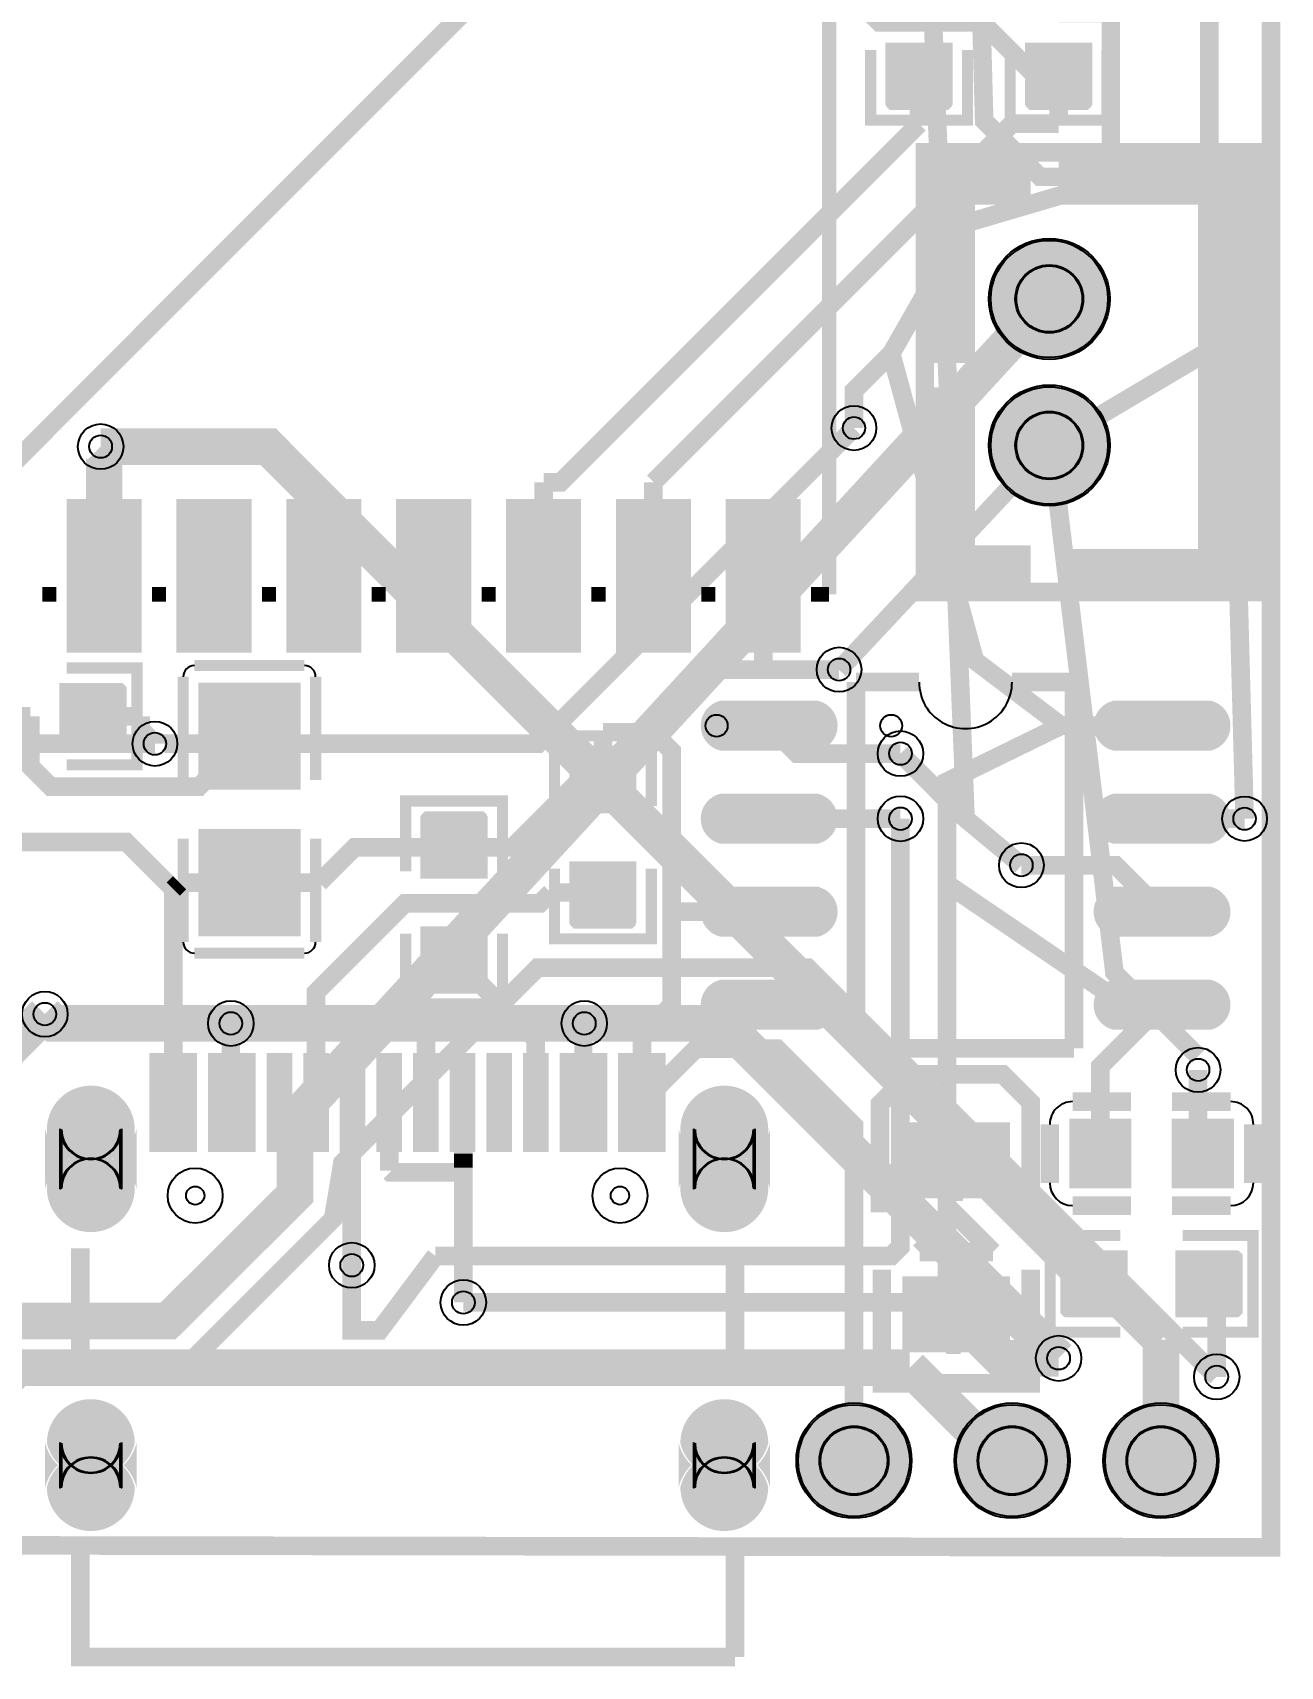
# Model space of a CAD drawing. Header units: millimetres. Extents: x 6.7 to 33.1, y 64.4 to 98.1.
# Drawn here: x 16.09 to 33.13, y 64.38 to 86.68 of the extents above; entities that cross this region are included whole.
import ezdxf

# ---------------------------------------------------------------- set-up
doc = ezdxf.new("R2010")
doc.units = ezdxf.units.MM
for name, color, linetype, true_color in [('BoardOutLine', 7, 'Continuous', 0xff00ff), ('BottomLayer', 7, 'Continuous', 0x0000ff), ('BottomSolderMaskLayer', 7, 'Continuous', 0xaa00ff), ('Document', 7, 'Continuous', 0xffffff), ('Hole', 7, 'Continuous', 0x222222), ('Inner1', 7, 'Continuous', 0x999966), ('Inner2', 7, 'Continuous', 0x008000), ('Multi-Layer', 7, 'Continuous', 0xc0c0c0), ('TopLayer', 7, 'Continuous', 0xff0000), ('TopPasteMaskLayer', 7, 'Continuous', 0x808080), ('TopSilkLayer', 7, 'Continuous', 0xffcc00), ('TopSolderMaskLayer', 7, 'Continuous', 0x800080)]:
    doc.layers.add(name, color=color, linetype=linetype, true_color=true_color)

msp = doc.modelspace()

# ---------------------------------------------------------------- hatches: boundary and pattern name
at = {"layer": 'BottomSolderMaskLayer'}
for points in [[(29.147, 83.042, 1), (30.797, 83.042, 1)], [(29.147, 81.042, 1), (30.797, 81.042, 1)], [(17.509, 71.712, -0.785398), (16.259, 71.712), (16.259, 70.892, -0.785398), (17.509, 70.892)], [(26.16, 71.712, -0.785398), (24.909, 71.712), (24.909, 70.892, -0.785398), (26.16, 70.892)], [(26.518, 67.183, 1), (28.092, 67.183, 1)], [(28.677, 67.183, 1), (30.251, 67.183, 1)], [(30.709, 67.183, 1), (32.283, 67.183, 1)], [(17.509, 67.43, -0.785398), (16.259, 67.43), (16.259, 66.813, -0.785398), (17.509, 66.813)], [(26.16, 67.43, -0.785398), (24.909, 67.43), (24.909, 66.813, -0.785398), (26.16, 66.813)]]:
    msp.add_hatch(color=256, dxfattribs=at).paths.add_polyline_path(points)
at = {"layer": 'Document'}
for points in [[(28.829, 82.296), (28.321, 82.296), (28.321, 84.963), (29.591, 84.963), (29.591, 84.455), (28.829, 84.455)], [(30.226, 79.121), (30.226, 79.502), (32.131, 79.502), (32.131, 84.455), (30.226, 84.455), (30.226, 84.963), (32.766, 84.963), (32.766, 79.121)], [(29.591, 79.042), (29.591, 79.55), (28.829, 79.55), (28.829, 81.709), (28.321, 81.709), (28.321, 78.994)], [(28.593, 70.726), (28.593, 71.826), (28.793, 71.826), (28.793, 70.726)], [(28.762, 69.737), (28.762, 68.637), (28.562, 68.637), (28.562, 69.737)], [(28.146, 69.29), (29.246, 69.29), (29.246, 69.09), (28.146, 69.09)]]:
    msp.add_hatch(color=256, dxfattribs=at).paths.add_polyline_path(points)
at = {"layer": 'Multi-Layer'}
for points in [[(29.172, 83.042, 1), (30.772, 83.042, 1)], [(29.172, 81.042, 1), (30.772, 81.042, 1)], [(17.484, 71.702, -0.785398), (16.284, 71.702), (16.284, 70.902, -0.785398), (17.484, 70.902)], [(26.134, 71.702, -0.785398), (24.934, 71.702), (24.934, 70.902, -0.785398), (26.134, 70.902)], [(17.484, 67.422, -0.785398), (16.284, 67.422), (16.284, 66.822, -0.785398), (17.484, 66.822)], [(26.134, 67.422, -0.785398), (24.934, 67.422), (24.934, 66.822, -0.785398), (26.134, 66.822)]]:
    msp.add_hatch(color=256, dxfattribs=at).paths.add_polyline_path(points)
at = {"layer": 'TopLayer'}
for points in [[(28.626, 86.518), (27.762, 86.518), (27.762, 85.712), (28.626, 85.712)], [(29.667, 86.518), (30.531, 86.518), (30.531, 85.712), (29.667, 85.712)], [(16.566, 78.261), (16.566, 80.261), (17.566, 80.261), (17.566, 78.261)], [(18.066, 78.261), (18.066, 80.261), (19.066, 80.261), (19.066, 78.261)], [(19.566, 78.261), (19.566, 80.261), (20.566, 80.261), (20.566, 78.261)], [(21.066, 78.261), (21.066, 80.261), (22.066, 80.261), (22.066, 78.261)], [(22.566, 78.261), (22.566, 80.261), (23.566, 80.261), (23.566, 78.261)], [(24.066, 78.261), (24.066, 80.261), (25.066, 80.261), (25.066, 78.261)], [(25.566, 78.261), (25.566, 80.261), (26.566, 80.261), (26.566, 78.261)], [(16.479, 77.775), (16.479, 76.911), (17.286, 76.911), (17.286, 77.775)], [(19.725, 76.368), (18.375, 76.368), (18.375, 77.778), (19.725, 77.778)], [(26.764, 77.531, -0.785398), (26.764, 76.901), (25.529, 76.901, -0.785398), (25.529, 77.531)], [(32.129, 77.531, -0.785398), (32.129, 76.901), (30.894, 76.901, -0.785398), (30.894, 77.531)], [(23.444, 76.042), (24.308, 76.042), (24.308, 76.849), (23.444, 76.849)], [(26.764, 76.261, -0.785398), (26.764, 75.631), (25.529, 75.631, -0.785398), (25.529, 76.261)], [(32.129, 76.261, -0.785398), (32.129, 75.631), (30.894, 75.631, -0.785398), (30.894, 76.261)], [(21.412, 75.153), (22.276, 75.153), (22.276, 75.96), (21.412, 75.96)], [(19.725, 75.778), (18.375, 75.778), (18.375, 74.368), (19.725, 74.368)], [(23.444, 75.342), (24.308, 75.342), (24.308, 74.536), (23.444, 74.536)], [(26.764, 74.991, -0.785398), (26.764, 74.361), (25.529, 74.361, -0.785398), (25.529, 74.991)], [(32.129, 74.991, -0.785398), (32.129, 74.361), (30.894, 74.361, -0.785398), (30.894, 74.991)], [(21.412, 74.453), (22.276, 74.453), (22.276, 73.647), (21.412, 73.647)], [(26.764, 73.721, -0.785398), (26.764, 73.091), (25.529, 73.091, -0.785398), (25.529, 73.721)], [(32.129, 73.721, -0.785398), (32.129, 73.091), (30.894, 73.091, -0.785398), (30.894, 73.721)], [(18.309, 71.42), (18.309, 72.72), (18.309, 72.72), (18.009, 72.72), (18.009, 72.72), (18.009, 72.72), (18.009, 72.72), (17.709, 72.72), (17.709, 72.72), (17.709, 71.42), (17.709, 71.42), (18.009, 71.42), (18.009, 71.42), (18.009, 71.42), (18.009, 71.42), (18.309, 71.42)], [(19.109, 71.42), (19.109, 72.72), (19.109, 72.72), (18.809, 72.72), (18.809, 72.72), (18.809, 72.72), (18.809, 72.72), (18.509, 72.72), (18.509, 72.72), (18.509, 71.42), (18.509, 71.42), (18.809, 71.42), (18.809, 71.42), (18.809, 71.42), (18.809, 71.42), (19.109, 71.42)], [(19.309, 72.72), (19.609, 72.72), (19.609, 71.42), (19.309, 71.42)], [(19.809, 72.72), (20.109, 72.72), (20.109, 71.42), (19.809, 71.42)], [(20.309, 72.72), (20.609, 72.72), (20.609, 71.42), (20.309, 71.42)], [(20.809, 72.72), (21.109, 72.72), (21.109, 71.42), (20.809, 71.42)], [(21.309, 72.72), (21.609, 72.72), (21.609, 71.42), (21.309, 71.42)], [(21.809, 72.72), (22.109, 72.72), (22.109, 71.42), (21.809, 71.42)], [(22.309, 72.72), (22.609, 72.72), (22.609, 71.42), (22.309, 71.42)], [(22.809, 72.72), (23.109, 72.72), (23.109, 71.42), (22.809, 71.42)], [(23.909, 71.42), (23.909, 72.72), (23.909, 72.72), (23.609, 72.72), (23.609, 72.72), (23.609, 72.72), (23.609, 72.72), (23.309, 72.72), (23.309, 72.72), (23.309, 71.42), (23.309, 71.42), (23.609, 71.42), (23.609, 71.42), (23.609, 71.42), (23.609, 71.42), (23.909, 71.42)], [(24.109, 72.72), (24.109, 71.42), (24.109, 71.42), (24.409, 71.42), (24.409, 71.42), (24.409, 71.42), (24.409, 71.42), (24.709, 71.42), (24.709, 71.42), (24.709, 72.72), (24.709, 72.72), (24.409, 72.72), (24.409, 72.72), (24.409, 72.72), (24.409, 72.72), (24.109, 72.72)], [(30.269, 71.824), (31.069, 71.824), (31.069, 70.924), (30.269, 70.924)], [(31.669, 71.824), (32.469, 71.824), (32.469, 70.924), (31.669, 70.924)], [(28.002, 71.781), (28.002, 70.781), (29.402, 70.781), (29.402, 71.781)], [(31.019, 70.028), (31.019, 69.164), (30.213, 69.164), (30.213, 70.028)], [(31.719, 70.028), (31.719, 69.164), (32.526, 69.164), (32.526, 70.028)], [(28.002, 68.681), (28.002, 69.681), (29.402, 69.681), (29.402, 68.681)]]:
    msp.add_hatch(color=256, dxfattribs=at).paths.add_polyline_path(points)
at = {"layer": 'TopPasteMaskLayer'}
for points in [[(28.644, 85.673), (28.644, 86.473), (28.594, 86.523), (28.366, 86.523), (28.366, 86.153), (28.036, 86.153), (28.036, 86.523), (27.794, 86.523), (27.744, 86.473), (27.744, 85.673), (27.794, 85.623), (28.594, 85.623)], [(30.549, 85.673), (30.549, 86.473), (30.499, 86.523), (30.271, 86.523), (30.271, 86.153), (29.941, 86.153), (29.941, 86.523), (29.699, 86.523), (29.649, 86.473), (29.649, 85.673), (29.699, 85.623), (30.499, 85.623)], [(16.566, 78.261), (16.566, 80.261), (17.566, 80.261), (17.566, 78.261)], [(18.066, 78.261), (18.066, 80.261), (19.066, 80.261), (19.066, 78.261)], [(19.566, 78.261), (19.566, 80.261), (20.566, 80.261), (20.566, 78.261)], [(21.066, 78.261), (21.066, 80.261), (22.066, 80.261), (22.066, 78.261)], [(22.566, 78.261), (22.566, 80.261), (23.566, 80.261), (23.566, 78.261)], [(24.066, 78.261), (24.066, 80.261), (25.066, 80.261), (25.066, 78.261)], [(25.566, 78.261), (25.566, 80.261), (26.566, 80.261), (26.566, 78.261)], [(17.324, 77.793), (16.524, 77.793), (16.474, 77.743), (16.474, 77.515), (16.844, 77.515), (16.844, 77.185), (16.474, 77.185), (16.474, 76.943), (16.524, 76.893), (17.324, 76.893), (17.374, 76.943), (17.374, 77.743)], [(18.41, 77.778), (19.69, 77.778), (19.74, 77.728), (19.74, 76.578), (19.69, 76.528), (19.28, 76.523), (19.28, 76.973), (18.83, 76.973), (18.83, 76.533), (18.41, 76.528), (18.36, 76.578), (18.36, 77.728)], [(26.764, 77.531, -0.785398), (26.764, 76.901), (25.529, 76.901, -0.785398), (25.529, 77.531)], [(32.129, 77.531, -0.785398), (32.129, 76.901), (30.894, 76.901, -0.785398), (30.894, 77.531)], [(23.426, 76.887), (23.426, 76.087), (23.476, 76.037), (23.704, 76.037), (23.704, 76.407), (24.034, 76.407), (24.034, 76.037), (24.276, 76.037), (24.326, 76.087), (24.326, 76.887), (24.276, 76.937), (23.476, 76.937)], [(26.764, 76.261, -0.785398), (26.764, 75.631), (25.529, 75.631, -0.785398), (25.529, 76.261)], [(32.129, 76.261, -0.785398), (32.129, 75.631), (30.894, 75.631, -0.785398), (30.894, 76.261)], [(21.394, 75.998), (21.394, 75.198), (21.444, 75.148), (21.672, 75.148), (21.672, 75.518), (22.002, 75.518), (22.002, 75.148), (22.244, 75.148), (22.294, 75.198), (22.294, 75.998), (22.244, 76.048), (21.444, 76.048)], [(19.69, 74.368), (18.41, 74.368), (18.36, 74.418), (18.36, 75.568), (18.41, 75.618), (18.82, 75.623), (18.82, 75.173), (19.27, 75.173), (19.27, 75.613), (19.69, 75.618), (19.74, 75.568), (19.74, 74.418)], [(24.326, 74.497), (24.326, 75.297), (24.276, 75.347), (24.048, 75.347), (24.048, 74.977), (23.718, 74.977), (23.718, 75.347), (23.476, 75.347), (23.426, 75.297), (23.426, 74.497), (23.476, 74.447), (24.276, 74.447)], [(26.764, 74.991, -0.785398), (26.764, 74.361), (25.529, 74.361, -0.785398), (25.529, 74.991)], [(32.129, 74.991, -0.785398), (32.129, 74.361), (30.894, 74.361, -0.785398), (30.894, 74.991)], [(22.294, 73.608), (22.294, 74.408), (22.244, 74.458), (22.016, 74.458), (22.016, 74.088), (21.686, 74.088), (21.686, 74.458), (21.444, 74.458), (21.394, 74.408), (21.394, 73.608), (21.444, 73.558), (22.244, 73.558)], [(26.764, 73.721, -0.785398), (26.764, 73.091), (25.529, 73.091, -0.785398), (25.529, 73.721)], [(32.129, 73.721, -0.785398), (32.129, 73.091), (30.894, 73.091, -0.785398), (30.894, 73.721)], [(18.309, 71.42), (18.309, 72.72), (18.009, 72.72), (18.009, 72.72), (17.709, 72.72), (17.709, 71.42), (18.009, 71.42), (18.009, 71.42)], [(19.109, 71.42), (19.109, 72.72), (18.809, 72.72), (18.809, 72.72), (18.509, 72.72), (18.509, 71.42), (18.809, 71.42), (18.809, 71.42)], [(19.609, 71.42), (19.609, 72.72), (19.309, 72.72), (19.309, 71.42)], [(19.809, 72.72), (19.809, 71.42), (20.109, 71.42), (20.109, 72.72)], [(20.609, 71.42), (20.609, 72.72), (20.309, 72.72), (20.309, 71.42)], [(21.109, 71.42), (21.109, 72.72), (20.809, 72.72), (20.809, 71.42)], [(21.609, 71.42), (21.609, 72.72), (21.309, 72.72), (21.309, 71.42)], [(22.109, 71.42), (22.109, 72.72), (21.809, 72.72), (21.809, 71.42)], [(22.609, 71.42), (22.609, 72.72), (22.309, 72.72), (22.309, 71.42)], [(23.109, 71.42), (23.109, 72.72), (22.809, 72.72), (22.809, 71.42)], [(23.909, 71.42), (23.909, 72.72), (23.609, 72.72), (23.609, 72.72), (23.309, 72.72), (23.309, 71.42), (23.609, 71.42), (23.609, 71.42)], [(24.709, 71.42), (24.709, 72.72), (24.409, 72.72), (24.409, 72.72), (24.109, 72.72), (24.109, 71.42), (24.409, 71.42), (24.409, 71.42)], [(16.929, 72.3), (16.899, 72.302), (16.869, 72.302), (16.839, 72.3), (16.809, 72.297), (16.78, 72.293), (16.75, 72.287), (16.721, 72.279), (16.693, 72.271), (16.665, 72.26), (16.637, 72.249), (16.61, 72.236), (16.584, 72.221), (16.558, 72.206), (16.534, 72.189), (16.51, 72.171), (16.487, 72.152), (16.465, 72.131), (16.444, 72.11), (16.424, 72.088), (16.406, 72.064), (16.388, 72.04), (16.372, 72.015), (16.357, 71.989), (16.343, 71.962), (16.331, 71.935), (16.32, 71.907), (16.311, 71.879), (16.302, 71.85), (16.296, 71.821), (16.291, 71.791), (16.287, 71.762), (16.285, 71.732), (16.284, 71.702), (16.284, 70.902), (16.285, 70.872), (16.287, 70.842), (16.291, 70.812), (16.296, 70.783), (16.302, 70.754), (16.311, 70.725), (16.32, 70.697), (16.331, 70.669), (16.343, 70.642), (16.357, 70.615), (16.372, 70.589), (16.388, 70.564), (16.406, 70.54), (16.424, 70.516), (16.444, 70.494), (16.465, 70.472), (16.487, 70.452), (16.51, 70.433), (16.534, 70.415), (16.558, 70.398), (16.584, 70.382), (16.61, 70.368), (16.637, 70.355), (16.665, 70.343), (16.693, 70.333), (16.721, 70.324), (16.75, 70.317), (16.78, 70.311), (16.809, 70.307), (16.839, 70.304), (16.869, 70.302), (16.899, 70.302), (16.929, 70.304), (16.959, 70.307), (16.988, 70.311), (17.017, 70.317), (17.046, 70.324), (17.075, 70.333), (17.103, 70.343), (17.131, 70.355), (17.158, 70.368), (17.184, 70.382), (17.209, 70.398), (17.234, 70.415), (17.258, 70.433), (17.281, 70.452), (17.303, 70.472), (17.324, 70.494), (17.344, 70.516), (17.362, 70.54), (17.38, 70.564), (17.396, 70.589), (17.411, 70.615), (17.425, 70.642), (17.437, 70.669), (17.448, 70.697), (17.457, 70.725), (17.465, 70.754), (17.472, 70.783), (17.477, 70.812), (17.481, 70.842), (17.483, 70.872), (17.484, 70.902), (17.484, 71.702), (17.483, 71.732), (17.481, 71.762), (17.477, 71.791), (17.472, 71.821), (17.465, 71.85), (17.457, 71.879), (17.448, 71.907), (17.437, 71.935), (17.425, 71.962), (17.411, 71.989), (17.396, 72.015), (17.38, 72.04), (17.362, 72.064), (17.344, 72.088), (17.324, 72.11), (17.303, 72.131), (17.281, 72.152), (17.258, 72.171), (17.234, 72.189), (17.209, 72.206), (17.184, 72.221), (17.158, 72.236), (17.131, 72.249), (17.103, 72.26), (17.075, 72.271), (17.046, 72.279), (17.017, 72.287), (16.988, 72.293), (16.959, 72.297)], [(25.579, 72.3), (25.549, 72.302), (25.519, 72.302), (25.489, 72.3), (25.46, 72.297), (25.43, 72.293), (25.401, 72.287), (25.372, 72.279), (25.343, 72.271), (25.315, 72.26), (25.287, 72.249), (25.26, 72.236), (25.234, 72.221), (25.209, 72.206), (25.184, 72.189), (25.16, 72.171), (25.137, 72.152), (25.115, 72.131), (25.094, 72.11), (25.075, 72.088), (25.056, 72.064), (25.038, 72.04), (25.022, 72.015), (25.007, 71.989), (24.994, 71.962), (24.981, 71.935), (24.97, 71.907), (24.961, 71.879), (24.953, 71.85), (24.946, 71.821), (24.941, 71.791), (24.937, 71.762), (24.935, 71.732), (24.934, 71.702), (24.934, 70.902), (24.935, 70.872), (24.937, 70.842), (24.941, 70.812), (24.946, 70.783), (24.953, 70.754), (24.961, 70.725), (24.97, 70.697), (24.981, 70.669), (24.994, 70.642), (25.007, 70.615), (25.022, 70.589), (25.038, 70.564), (25.056, 70.54), (25.075, 70.516), (25.094, 70.494), (25.115, 70.472), (25.137, 70.452), (25.16, 70.433), (25.184, 70.415), (25.209, 70.398), (25.234, 70.382), (25.26, 70.368), (25.287, 70.355), (25.315, 70.343), (25.343, 70.333), (25.372, 70.324), (25.401, 70.317), (25.43, 70.311), (25.46, 70.307), (25.489, 70.304), (25.519, 70.302), (25.549, 70.302), (25.579, 70.304), (25.609, 70.307), (25.638, 70.311), (25.668, 70.317), (25.697, 70.324), (25.725, 70.333), (25.753, 70.343), (25.781, 70.355), (25.808, 70.368), (25.834, 70.382), (25.86, 70.398), (25.884, 70.415), (25.908, 70.433), (25.931, 70.452), (25.953, 70.472), (25.974, 70.494), (25.994, 70.516), (26.012, 70.54), (26.03, 70.564), (26.046, 70.589), (26.061, 70.615), (26.075, 70.642), (26.087, 70.669), (26.098, 70.697), (26.108, 70.725), (26.116, 70.754), (26.122, 70.783), (26.127, 70.812), (26.131, 70.842), (26.133, 70.872), (26.134, 70.902), (26.134, 71.702), (26.133, 71.732), (26.131, 71.762), (26.127, 71.791), (26.122, 71.821), (26.116, 71.85), (26.108, 71.879), (26.098, 71.907), (26.087, 71.935), (26.075, 71.962), (26.061, 71.989), (26.046, 72.015), (26.03, 72.04), (26.012, 72.064), (25.994, 72.088), (25.974, 72.11), (25.953, 72.131), (25.931, 72.152), (25.908, 72.171), (25.884, 72.189), (25.86, 72.206), (25.834, 72.221), (25.808, 72.236), (25.781, 72.249), (25.753, 72.26), (25.725, 72.271), (25.697, 72.279), (25.668, 72.287), (25.638, 72.293), (25.609, 72.297)], [(30.269, 71.824), (31.069, 71.824), (31.069, 70.924), (30.269, 70.924)], [(31.669, 71.824), (32.469, 71.824), (32.469, 70.924), (31.669, 70.924)], [(28.002, 71.781), (28.002, 70.781), (29.402, 70.781), (29.402, 71.781)], [(30.174, 69.146), (30.974, 69.146), (31.024, 69.196), (31.024, 69.424), (30.654, 69.424), (30.654, 69.754), (31.024, 69.754), (31.024, 69.996), (30.974, 70.046), (30.174, 70.046), (30.124, 69.996), (30.124, 69.196)], [(32.564, 70.046), (31.764, 70.046), (31.714, 69.996), (31.714, 69.768), (32.084, 69.768), (32.084, 69.438), (31.714, 69.438), (31.714, 69.196), (31.764, 69.146), (32.564, 69.146), (32.614, 69.196), (32.614, 69.996)], [(28.002, 68.681), (28.002, 69.681), (29.402, 69.681), (29.402, 68.681)], [(16.869, 68.022), (16.839, 68.02), (16.809, 68.017), (16.78, 68.013), (16.75, 68.007), (16.721, 68), (16.693, 67.991), (16.665, 67.98), (16.637, 67.969), (16.61, 67.956), (16.584, 67.942), (16.558, 67.926), (16.534, 67.909), (16.51, 67.891), (16.487, 67.872), (16.465, 67.851), (16.444, 67.83), (16.424, 67.808), (16.406, 67.784), (16.388, 67.76), (16.372, 67.735), (16.357, 67.709), (16.343, 67.682), (16.331, 67.655), (16.32, 67.627), (16.311, 67.599), (16.302, 67.57), (16.296, 67.541), (16.291, 67.511), (16.287, 67.482), (16.285, 67.452), (16.284, 67.422), (16.284, 66.822), (16.285, 66.792), (16.287, 66.762), (16.291, 66.733), (16.296, 66.703), (16.302, 66.674), (16.311, 66.645), (16.32, 66.617), (16.331, 66.589), (16.343, 66.562), (16.357, 66.535), (16.372, 66.509), (16.388, 66.484), (16.406, 66.46), (16.424, 66.436), (16.444, 66.414), (16.465, 66.392), (16.487, 66.372), (16.51, 66.353), (16.534, 66.335), (16.558, 66.318), (16.584, 66.302), (16.61, 66.288), (16.637, 66.275), (16.665, 66.263), (16.693, 66.253), (16.721, 66.244), (16.75, 66.237), (16.78, 66.231), (16.809, 66.227), (16.839, 66.224), (16.869, 66.222), (16.899, 66.222), (16.929, 66.224), (16.959, 66.227), (16.988, 66.231), (17.017, 66.237), (17.046, 66.244), (17.075, 66.253), (17.103, 66.263), (17.131, 66.275), (17.158, 66.288), (17.184, 66.302), (17.209, 66.318), (17.234, 66.335), (17.258, 66.353), (17.281, 66.372), (17.303, 66.392), (17.324, 66.414), (17.344, 66.436), (17.362, 66.46), (17.38, 66.484), (17.396, 66.509), (17.411, 66.535), (17.425, 66.562), (17.437, 66.589), (17.448, 66.617), (17.457, 66.645), (17.465, 66.674), (17.472, 66.703), (17.477, 66.733), (17.481, 66.762), (17.483, 66.792), (17.484, 66.822), (17.484, 67.422), (17.483, 67.452), (17.481, 67.482), (17.477, 67.511), (17.472, 67.541), (17.465, 67.57), (17.457, 67.599), (17.448, 67.627), (17.437, 67.655), (17.425, 67.682), (17.411, 67.709), (17.396, 67.735), (17.38, 67.76), (17.362, 67.784), (17.344, 67.808), (17.324, 67.83), (17.303, 67.851), (17.281, 67.872), (17.258, 67.891), (17.234, 67.909), (17.209, 67.926), (17.184, 67.942), (17.158, 67.956), (17.131, 67.969), (17.103, 67.98), (17.075, 67.991), (17.046, 68), (17.017, 68.007), (16.988, 68.013), (16.959, 68.017), (16.929, 68.02), (16.899, 68.022)], [(25.579, 68.02), (25.549, 68.022), (25.519, 68.022), (25.489, 68.02), (25.46, 68.017), (25.43, 68.013), (25.401, 68.007), (25.372, 68), (25.343, 67.991), (25.315, 67.98), (25.287, 67.969), (25.26, 67.956), (25.234, 67.942), (25.209, 67.926), (25.184, 67.909), (25.16, 67.891), (25.137, 67.872), (25.115, 67.851), (25.094, 67.83), (25.075, 67.808), (25.056, 67.784), (25.038, 67.76), (25.022, 67.735), (25.007, 67.709), (24.994, 67.682), (24.981, 67.655), (24.97, 67.627), (24.961, 67.599), (24.953, 67.57), (24.946, 67.541), (24.941, 67.511), (24.937, 67.482), (24.935, 67.452), (24.934, 67.422), (24.934, 66.822), (24.935, 66.792), (24.937, 66.762), (24.941, 66.733), (24.946, 66.703), (24.953, 66.674), (24.961, 66.645), (24.97, 66.617), (24.981, 66.589), (24.994, 66.562), (25.007, 66.535), (25.022, 66.509), (25.038, 66.484), (25.056, 66.46), (25.075, 66.436), (25.094, 66.414), (25.115, 66.392), (25.137, 66.372), (25.16, 66.353), (25.184, 66.335), (25.209, 66.318), (25.234, 66.302), (25.26, 66.288), (25.287, 66.275), (25.315, 66.263), (25.343, 66.253), (25.372, 66.244), (25.401, 66.237), (25.43, 66.231), (25.46, 66.227), (25.489, 66.224), (25.519, 66.222), (25.549, 66.222), (25.579, 66.224), (25.609, 66.227), (25.638, 66.231), (25.668, 66.237), (25.697, 66.244), (25.725, 66.253), (25.753, 66.263), (25.781, 66.275), (25.808, 66.288), (25.834, 66.302), (25.86, 66.318), (25.884, 66.335), (25.908, 66.353), (25.931, 66.372), (25.953, 66.392), (25.974, 66.414), (25.994, 66.436), (26.012, 66.46), (26.03, 66.484), (26.046, 66.509), (26.061, 66.535), (26.075, 66.562), (26.087, 66.589), (26.098, 66.617), (26.108, 66.645), (26.116, 66.674), (26.122, 66.703), (26.127, 66.733), (26.131, 66.762), (26.133, 66.792), (26.134, 66.822), (26.134, 67.422), (26.133, 67.452), (26.131, 67.482), (26.127, 67.511), (26.122, 67.541), (26.116, 67.57), (26.108, 67.599), (26.098, 67.627), (26.087, 67.655), (26.075, 67.682), (26.061, 67.709), (26.046, 67.735), (26.03, 67.76), (26.012, 67.784), (25.994, 67.808), (25.974, 67.83), (25.953, 67.851), (25.931, 67.872), (25.908, 67.891), (25.884, 67.909), (25.86, 67.926), (25.834, 67.942), (25.808, 67.956), (25.781, 67.969), (25.753, 67.98), (25.725, 67.991), (25.697, 68), (25.668, 68.007), (25.638, 68.013), (25.609, 68.017)]]:
    msp.add_hatch(color=256, dxfattribs=at).paths.add_polyline_path(points)
at = {"layer": 'TopSolderMaskLayer'}
for points in [[(28.653, 86.542), (27.735, 86.542), (27.735, 85.688), (28.653, 85.688)], [(29.64, 86.542), (30.558, 86.542), (30.558, 85.688), (29.64, 85.688)], [(29.147, 83.042, 1), (30.797, 83.042, 1)], [(29.147, 81.042, 1), (30.797, 81.042, 1)], [(16.554, 78.211), (16.554, 80.311), (17.579, 80.311), (17.579, 78.211)], [(18.053, 78.211), (18.053, 80.311), (19.078, 80.311), (19.078, 78.211)], [(19.554, 78.211), (19.554, 80.311), (20.579, 80.311), (20.579, 78.211)], [(21.053, 78.211), (21.053, 80.311), (22.078, 80.311), (22.078, 78.211)], [(22.554, 78.211), (22.554, 80.311), (23.579, 80.311), (23.579, 78.211)], [(24.053, 78.211), (24.053, 80.311), (25.078, 80.311), (25.078, 78.211)], [(25.554, 78.211), (25.554, 80.311), (26.579, 80.311), (26.579, 78.211)], [(16.454, 77.801), (16.454, 76.886), (17.311, 76.886), (17.311, 77.801)], [(19.749, 76.342), (18.351, 76.342), (18.351, 77.805), (19.749, 77.805)], [(26.814, 77.557, -0.785398), (26.814, 76.876), (25.479, 76.876, -0.785398), (25.479, 77.557)], [(32.179, 77.557, -0.785398), (32.179, 76.876), (30.844, 76.876, -0.785398), (30.844, 77.557)], [(23.417, 76.018), (24.335, 76.018), (24.335, 76.872), (23.417, 76.872)], [(26.814, 76.287, -0.785398), (26.814, 75.606), (25.479, 75.606, -0.785398), (25.479, 76.287)], [(32.179, 76.287, -0.785398), (32.179, 75.606), (30.844, 75.606, -0.785398), (30.844, 76.287)], [(21.385, 75.129), (22.303, 75.129), (22.303, 75.983), (21.385, 75.983)], [(19.749, 75.805), (18.351, 75.805), (18.351, 74.342), (19.749, 74.342)], [(23.417, 75.366), (24.335, 75.366), (24.335, 74.512), (23.417, 74.512)], [(26.814, 75.017, -0.785398), (26.814, 74.336), (25.479, 74.336, -0.785398), (25.479, 75.017)], [(32.179, 75.017, -0.785398), (32.179, 74.336), (30.844, 74.336, -0.785398), (30.844, 75.017)], [(21.385, 74.477), (22.303, 74.477), (22.303, 73.623), (21.385, 73.623)], [(26.814, 73.747, -0.785398), (26.814, 73.066), (25.479, 73.066, -0.785398), (25.479, 73.747)], [(32.179, 73.747, -0.785398), (32.179, 73.066), (30.844, 73.066, -0.785398), (30.844, 73.747)], [(18.335, 71.395), (18.335, 72.746), (18.335, 72.746), (18.009, 72.746), (18.009, 72.746), (18.009, 72.746), (18.009, 72.746), (17.684, 72.746), (17.684, 72.746), (17.684, 71.395), (17.684, 71.395), (18.009, 71.395), (18.009, 71.395), (18.009, 71.395), (18.009, 71.395), (18.335, 71.395)], [(19.135, 71.395), (19.135, 72.746), (19.135, 72.746), (18.809, 72.746), (18.809, 72.746), (18.809, 72.746), (18.809, 72.746), (18.484, 72.746), (18.484, 72.746), (18.484, 71.395), (18.484, 71.395), (18.809, 71.395), (18.809, 71.395), (18.809, 71.395), (18.809, 71.395), (19.135, 71.395)], [(19.284, 72.746), (19.634, 72.746), (19.634, 71.395), (19.284, 71.395)], [(19.784, 72.746), (20.135, 72.746), (20.135, 71.395), (19.784, 71.395)], [(20.284, 72.746), (20.634, 72.746), (20.634, 71.395), (20.284, 71.395)], [(20.784, 72.746), (21.135, 72.746), (21.135, 71.395), (20.784, 71.395)], [(21.284, 72.746), (21.634, 72.746), (21.634, 71.395), (21.284, 71.395)], [(21.784, 72.746), (22.135, 72.746), (22.135, 71.395), (21.784, 71.395)], [(22.283, 72.746), (22.634, 72.746), (22.634, 71.395), (22.283, 71.395)], [(22.784, 72.746), (23.135, 72.746), (23.135, 71.395), (22.784, 71.395)], [(23.935, 71.395), (23.935, 72.746), (23.935, 72.746), (23.609, 72.746), (23.609, 72.746), (23.609, 72.746), (23.609, 72.746), (23.284, 72.746), (23.284, 72.746), (23.284, 71.395), (23.284, 71.395), (23.609, 71.395), (23.609, 71.395), (23.609, 71.395), (23.609, 71.395), (23.935, 71.395)], [(24.084, 72.746), (24.084, 71.395), (24.084, 71.395), (24.409, 71.395), (24.409, 71.395), (24.409, 71.395), (24.409, 71.395), (24.735, 71.395), (24.735, 71.395), (24.735, 72.746), (24.735, 72.746), (24.409, 72.746), (24.409, 72.746), (24.409, 72.746), (24.409, 72.746), (24.084, 72.746)], [(30.244, 71.85), (31.094, 71.85), (31.094, 70.899), (30.244, 70.899)], [(31.644, 71.85), (32.494, 71.85), (32.494, 70.899), (31.644, 70.899)], [(17.509, 71.712, -0.785398), (16.259, 71.712), (16.259, 70.892, -0.785398), (17.509, 70.892)], [(26.16, 71.712, -0.785398), (24.909, 71.712), (24.909, 70.892, -0.785398), (26.16, 70.892)], [(27.967, 71.8), (27.967, 70.763), (29.437, 70.763), (29.437, 71.8)], [(31.044, 70.054), (31.044, 69.139), (30.187, 69.139), (30.187, 70.054)], [(31.694, 70.054), (31.694, 69.139), (32.551, 69.139), (32.551, 70.054)], [(27.967, 68.663), (27.967, 69.699), (29.437, 69.699), (29.437, 68.663)], [(26.518, 67.183, 1), (28.092, 67.183, 1)], [(28.677, 67.183, 1), (30.251, 67.183, 1)], [(30.709, 67.183, 1), (32.283, 67.183, 1)], [(17.509, 67.43, -0.785398), (16.259, 67.43), (16.259, 66.813, -0.785398), (17.509, 66.813)], [(26.16, 67.43, -0.785398), (24.909, 67.43), (24.909, 66.813, -0.785398), (26.16, 66.813)]]:
    msp.add_hatch(color=256, dxfattribs=at).paths.add_polyline_path(points)

# ---------------------------------------------------------------- linework, layer by layer
at = {"layer": 'BoardOutLine', "const_width": 0.254}
msp.add_lwpolyline([(13.208, 97.917), (33, 98.001), (33, 65.999), (6.858, 66.04), (6.858, 78.994), (13.208, 78.994), (13.208, 97.917), (13.208, 97.917)], close=True, dxfattribs=at)
at = {"layer": 'BottomLayer'}
for points, const_width in [([(29.972, 83.042), (19.672, 71.853), (19.672, 70.815), (17.938, 69.088), (15.494, 69.088)], 0.5), ([(17.759, 76.97), (17.759, 76.971), (22.995, 76.971), (27.305, 81.28)], 0.254), ([(29.972, 81.042), (29.972, 81.042), (27.101, 77.978)], 0.254), ([(17.759, 76.97), (14.088, 76.97), (14.03, 77.028)], 0.254), ([(32.258, 68.326), (26.67, 73.914), (22.987, 73.914), (20.32, 71.247), (20.193, 70.485), (18.161, 68.453)], 0.255), ([(30.099, 68.58), (25.527, 73.152), (23.622, 73.152)], 0.5), ([(18.161, 68.453), (14.732, 68.453), (13.462, 69.723), (12.573, 69.723)], 0.255)]:
    msp.add_lwpolyline(points, dxfattribs=dict(at, const_width=const_width))
at = {"layer": 'BottomSolderMaskLayer'}
for points in [[(16.467, 71.712), (16.467, 70.892)], [(17.301, 71.712), (17.301, 70.892)], [(25.117, 71.712), (25.117, 70.892)], [(25.951, 71.712), (25.951, 70.892)], [(16.467, 67.43), (16.467, 66.813)], [(17.301, 67.43), (17.301, 66.813)], [(25.117, 67.43), (25.117, 66.813)], [(25.951, 67.43), (25.951, 66.813)]]:
    msp.add_lwpolyline(points, close=True, dxfattribs=at)
for centre, radius in [((29.972, 83.042), 0.825), ((29.972, 83.042), 0.464), ((29.972, 81.042), 0.825), ((29.972, 81.042), 0.464), ((27.305, 67.183), 0.787), ((29.464, 67.183), 0.787), ((31.496, 67.183), 0.787), ((27.305, 67.183), 0.472), ((29.464, 67.183), 0.472), ((31.496, 67.183), 0.472)]:
    msp.add_circle(centre, radius, dxfattribs=at)
for centre, start, end in [((16.884, 71.712), 180, 0), ((25.534, 71.712), 180, 0), ((16.884, 70.892), 0, 180), ((25.534, 70.892), 0, 180), ((16.884, 67.43), 180, 0), ((25.534, 67.43), 180, 0), ((16.884, 66.813), 0, 180), ((25.534, 66.813), 0, 180)]:
    msp.add_arc(centre, 0.417, start, end, dxfattribs=at)
at = {"layer": 'Document'}
for centre, radius in [((25.429, 77.216), 0.15), ((18.309, 70.802), 0.125), ((24.109, 70.802), 0.125)]:
    msp.add_circle(centre, radius, dxfattribs=at)
at = {"layer": 'Hole'}
for centre, radius in [((27.305, 81.28), 0.153), ((17.018, 81.026), 0.155), ((27.101, 77.982), 0.153), ((17.759, 76.97), 0.153), ((27.94, 76.835), 0.155), ((27.94, 75.946), 0.155), ((32.639, 75.946), 0.153), ((29.591, 75.311), 0.153), ((16.256, 73.279), 0.155), ((18.796, 73.152), 0.155), ((23.622, 73.152), 0.155), ((32.004, 72.517), 0.153), ((20.447, 69.85), 0.155), ((21.971, 69.342), 0.155), ((30.099, 68.58), 0.155), ((32.258, 68.326), 0.155)]:
    msp.add_circle(centre, radius, dxfattribs=at)
at = {"layer": 'Inner1'}
for points, const_width in [([(23.104, 95.301), (24.118, 96.317), (28.259, 96.317), (28.702, 95.758), (28.829, 94.742), (29.083, 85.471), (29.845, 84.709), (32.131, 84.709), (32.512, 84.328), (32.512, 80.772), (32.512, 80.645), (32.639, 75.946)], 0.254), ([(29.591, 75.311), (28.829, 75.946), (28.025, 95.631), (28.025, 95.631)], 0.254), ([(31.496, 68.834), (19.304, 81.026), (17.018, 81.026)], 0.5), ([(29.973, 81.227), (30.862, 73.845), (32.005, 72.702)], 0.254), ([(18.796, 73.152), (16.383, 73.152), (16.256, 73.279)], 0.5), ([(23.622, 73.152), (18.796, 73.152)], 0.5), ([(31.496, 68.834), (31.496, 67.183)], 0.5), ([(28.067, 68.453), (15.89, 68.453), (14.305, 66.868)], 0.5), ([(28.067, 68.453), (29.337, 67.183), (29.464, 67.183)], 0.5)]:
    msp.add_lwpolyline(points, dxfattribs=dict(at, const_width=const_width))
at = {"layer": 'Inner2', "const_width": 0.255}
for points in [[(27.94, 76.835), (28.575, 76.2), (28.575, 69.596), (28.321, 69.342), (21.971, 69.342)], [(27.94, 75.946), (27.94, 70.104), (27.813, 69.977), (21.844, 69.977), (21.59, 69.977)], [(21.59, 69.977), (20.828, 68.961), (20.574, 68.961), (20.447, 68.961), (20.447, 69.85)]]:
    msp.add_lwpolyline(points, dxfattribs=at)
at = {"layer": 'Multi-Layer'}
for points in [[(16.484, 71.702), (16.484, 70.902)], [(17.284, 71.702), (17.284, 70.902)], [(25.134, 71.702), (25.134, 70.902)], [(25.934, 71.702), (25.934, 70.902)], [(16.484, 67.422), (16.484, 66.822)], [(17.284, 67.422), (17.284, 66.822)], [(25.134, 67.422), (25.134, 66.822)], [(25.934, 67.422), (25.934, 66.822)]]:
    msp.add_lwpolyline(points, close=True, dxfattribs=at)
for centre, radius in [((29.972, 83.042), 0.8), ((29.972, 83.042), 0.45), ((29.972, 81.042), 0.8), ((27.305, 81.28), 0.305), ((29.972, 81.042), 0.45), ((17.018, 81.026), 0.31), ((27.101, 77.982), 0.305), ((17.759, 76.97), 0.305), ((27.94, 76.835), 0.31), ((27.94, 75.946), 0.31), ((32.639, 75.946), 0.305), ((29.591, 75.311), 0.305), ((16.256, 73.279), 0.31), ((18.796, 73.152), 0.31), ((23.622, 73.152), 0.31), ((32.004, 72.517), 0.305), ((18.309, 70.802), 0.375), ((24.109, 70.802), 0.375), ((20.447, 69.85), 0.31), ((21.971, 69.342), 0.31), ((30.099, 68.58), 0.31), ((32.258, 68.326), 0.31), ((27.305, 67.183), 0.762), ((29.464, 67.183), 0.762), ((31.496, 67.183), 0.762), ((27.305, 67.183), 0.457), ((29.464, 67.183), 0.457), ((31.496, 67.183), 0.457)]:
    msp.add_circle(centre, radius, dxfattribs=at)
for centre, start, end in [((16.884, 71.702), 180, 0), ((25.534, 71.702), 180, 0), ((16.884, 70.902), 0, 180), ((25.534, 70.902), 0, 180), ((16.884, 67.422), 180, 0), ((25.534, 67.422), 180, 0), ((16.884, 66.822), 0, 180), ((25.534, 66.822), 0, 180)]:
    msp.add_arc(centre, 0.4, start, end, dxfattribs=at)
at = {"layer": 'TopLayer'}
for points, const_width in [([(30.099, 85.774), (29.054, 86.818), (27.65, 86.818), (27.462, 87.007), (27.462, 88.186), (27.581, 88.306), (27.857, 88.306), (28.683, 89.132), (28.683, 92.129), (27.787, 93.025)], 0.254), ([(32.157, 90.297), (32.157, 82.338), (29.972, 81.042)], 0.254), ([(27.787, 89.088), (24.114, 89.088), (15.566, 80.54)], 0.254), ([(27.813, 82.296), (28.829, 84.074), (30.812, 84.658), (30.812, 86.919), (30.782, 86.944), (30.099, 86.944)], 0.254), ([(28.194, 86.115), (28.194, 85.433)], 0.254), ([(30.099, 86.115), (30.099, 85.774)], 0.254), ([(30.099, 85.774), (30.099, 85.433)], 0.254), ([(23.066, 80.54), (23.302, 80.54), (28.194, 85.433)], 0.254), ([(30.099, 85.433), (29.459, 85.433), (24.567, 80.541)], 0.254), ([(27.813, 82.296), (27.305, 81.788), (27.305, 81.28)], 0.254), ([(30.133, 77.216), (28.956, 78.105), (27.813, 82.296)], 0.254), ([(17.018, 81.026), (17.066, 80.978), (17.066, 79.261)], 0.5), ([(23.066, 79.261), (23.066, 80.54)], 0.254), ([(24.566, 79.261), (24.566, 80.54)], 0.254), ([(26.066, 79.261), (26.066, 77.982)], 0.254), ([(26.066, 77.982), (25.413, 77.982), (24.558, 77.128)], 0.254), ([(27.101, 77.982), (26.066, 77.982)], 0.254), ([(15.376, 77.343), (16.058, 77.343)], 0.254), ([(16.058, 77.343), (16.058, 76.661), (16.336, 76.382), (18.359, 76.382), (19.05, 77.073)], 0.254), ([(16.882, 77.343), (17.565, 77.343)], 0.254), ([(17.759, 76.97), (17.565, 77.165), (17.565, 77.343)], 0.254), ([(23.876, 76.787), (23.876, 77.128)], 0.254), ([(24.558, 77.128), (23.876, 77.128)], 0.254), ([(24.816, 74.676), (24.816, 76.87), (24.558, 77.128)], 0.254), ([(26.147, 77.216), (26.528, 76.835), (27.94, 76.835)], 0.255), ([(30.133, 77.216), (28.575, 76.454), (28.575, 75.057), (31.301, 73.203)], 0.254), ([(31.512, 77.216), (30.133, 77.216)], 0.254), ([(23.876, 76.787), (22.646, 75.556), (21.844, 75.556)], 0.254), ([(23.876, 76.445), (23.876, 76.787)], 0.254), ([(26.147, 75.946), (27.94, 75.946)], 0.255), ([(31.512, 75.946), (32.639, 75.946)], 0.254), ([(18.009, 74.986), (17.365, 75.63), (14.478, 75.63)], 0.254), ([(21.844, 75.556), (20.488, 75.556), (20.004, 75.073)], 0.254), ([(29.591, 75.311), (30.877, 75.311), (31.512, 74.676)], 0.254), ([(18.009, 74.986), (18.096, 75.073)], 0.254), ([(19.05, 75.073), (18.096, 75.073)], 0.254), ([(19.05, 75.073), (20.004, 75.073)], 0.254), ([(18.009, 72.07), (18.009, 74.986)], 0.254), ([(19.959, 72.07), (19.959, 73.575), (21.175, 74.79), (23.016, 74.79), (23.165, 74.939)], 0.254), ([(23.876, 74.939), (23.165, 74.939)], 0.254), ([(24.409, 72.999), (24.816, 73.406), (24.816, 74.676)], 0.254), ([(24.816, 74.676), (26.147, 74.676)], 0.254), ([(22.959, 72.07), (22.959, 72.934), (22.695, 73.198), (21.844, 74.049)], 0.255), ([(16.256, 73.279), (15.778, 72.801), (15.428, 72.801)], 0.5), ([(31.512, 73.406), (31.301, 73.196)], 0.254), ([(18.796, 73.152), (18.796, 72.083), (18.809, 72.07)], 0.25), ([(21.459, 72.999), (21.411, 73.048), (20.507, 73.048), (20.459, 72.999)], 0.254), ([(23.609, 72.07), (23.609, 73.152), (23.622, 73.152)], 0.25), ([(31.301, 73.196), (30.669, 72.564), (30.669, 71.374)], 0.254), ([(20.459, 72.434), (20.459, 72.999)], 0.254), ([(21.459, 72.07), (21.459, 72.999)], 0.254), ([(24.409, 72.07), (24.409, 72.999)], 0.254), ([(27.305, 67.183), (27.305, 71.755), (26.251, 72.809), (25.149, 72.809), (24.409, 72.07)], 0.255), ([(20.459, 72.434), (20.459, 72.07)], 0.254), ([(32.004, 72.517), (32.004, 71.439), (32.069, 71.374)], 0.254), ([(20.447, 69.85), (20.447, 72.058), (20.459, 72.07)], 0.255), ([(20.959, 72.07), (20.959, 71.141)], 0.254), ([(21.971, 69.342), (21.971, 72.058), (21.959, 72.07)], 0.255), ([(21.959, 71.606), (21.959, 72.07)], 0.254), ([(21.971, 71.374), (21.971, 71.184)], 0.254), ([(28.702, 71.281), (30.387, 69.596), (30.616, 69.596)], 0.255), ([(21.971, 71.12), (20.974, 71.12), (20.972, 71.122)], 0.254), ([(32.122, 69.596), (32.258, 69.46), (32.258, 68.326)], 0.255), ([(28.702, 69.181), (29.303, 68.58), (30.099, 68.58)], 0.5)]:
    msp.add_lwpolyline(points, dxfattribs=dict(at, const_width=const_width))
at = {"layer": 'TopSilkLayer'}
for points, const_width in [([(26.966, 79.011), (26.966, 97.011), (26.72, 97.011)], 0.2), ([(28.855, 86.442), (28.855, 85.483), (27.533, 85.483), (27.533, 86.442)], 0.152), ([(29.438, 86.442), (29.438, 85.483), (30.76, 85.483), (30.76, 86.442)], 0.152), ([(29.591, 84.963), (29.591, 84.455), (28.829, 84.455), (28.829, 82.296), (28.321, 82.296)], 0.254), ([(30.226, 84.963), (30.226, 84.455), (32.131, 84.455), (32.131, 79.502), (30.226, 79.502), (30.226, 79.121)], 0.254), ([(29.591, 79.042), (29.591, 79.55), (28.829, 79.55), (28.829, 81.709), (28.321, 81.709)], 0.254), ([(16.22, 79.011), (16.412, 79.011)], 0.2), ([(17.72, 79.011), (17.912, 79.011)], 0.2), ([(19.22, 79.011), (19.412, 79.011)], 0.2), ([(20.72, 79.011), (20.912, 79.011)], 0.2), ([(22.22, 79.011), (22.412, 79.011)], 0.2), ([(23.72, 79.011), (23.912, 79.011)], 0.2), ([(25.22, 79.011), (25.412, 79.011)], 0.2), ([(26.72, 79.011), (26.966, 79.011)], 0.2), ([(16.555, 78.004), (17.514, 78.004), (17.514, 76.683), (16.555, 76.683)], 0.152), ([(19.801, 78.037), (18.299, 78.037)], 0.152), ([(18.146, 77.884), (18.146, 76.474)], 0.152), ([(19.954, 76.474), (19.954, 77.884)], 0.152), ([(28.194, 77.811), (27.331, 77.811)], 0.254), ([(27.331, 77.811), (27.331, 72.811)], 0.254), ([(29.464, 77.811), (30.311, 77.811)], 0.254), ([(30.311, 77.811), (30.311, 72.811)], 0.254), ([(23.215, 76.118), (23.215, 77.077), (24.537, 77.077), (24.537, 76.118)], 0.152), ([(21.183, 75.229), (21.183, 76.188), (22.505, 76.188), (22.505, 75.229)], 0.152), ([(18.146, 74.262), (18.146, 75.672)], 0.152), ([(19.954, 75.672), (19.954, 74.262)], 0.152), ([(23.215, 75.266), (23.215, 74.307), (24.537, 74.307), (24.537, 75.266)], 0.152), ([(21.183, 74.377), (21.183, 73.418), (22.505, 73.418), (22.505, 74.377)], 0.152), ([(19.801, 74.11), (18.299, 74.11)], 0.152), ([(27.331, 72.811), (30.311, 72.811)], 0.254), ([(27.659, 70.575), (27.659, 72.049), (28.066, 72.455), (29.336, 72.455), (29.717, 72.074), (29.717, 70.55)], 0.254), ([(31.089, 72.084), (30.289, 72.084)], 0.254), ([(31.649, 72.084), (32.449, 72.084)], 0.254), ([(29.979, 70.974), (29.979, 71.774)], 0.254), ([(32.759, 71.774), (32.759, 70.974)], 0.254), ([(29.202, 70.031), (28.802, 70.431), (28.702, 70.531), (28.602, 70.431), (28.202, 70.031)], 0.254), ([(31.089, 70.665), (30.289, 70.665)], 0.254), ([(31.649, 70.664), (32.449, 70.664)], 0.254), ([(30.943, 70.257), (29.984, 70.257), (29.984, 68.936), (30.943, 68.936)], 0.152), ([(31.795, 70.257), (32.754, 70.257), (32.754, 68.936), (31.795, 68.936)], 0.152), ([(16.74, 68.22), (16.74, 70.083)], 0.254), ([(25.68, 68.22), (25.68, 70.084)], 0.254), ([(29.202, 70.031), (28.202, 70.031)], 0.254), ([(27.685, 69.788), (27.685, 68.239), (29.717, 68.239), (29.717, 69.788)], 0.254), ([(25.68, 64.502), (16.74, 64.502), (16.74, 65.983)], 0.254), ([(25.68, 64.502), (25.68, 65.984)], 0.254)]:
    msp.add_lwpolyline(points, dxfattribs=dict(at, const_width=const_width))
at = {"layer": 'TopSilkLayer', "const_width": 0.254}
msp.add_lwpolyline([(32.772, 85.042), (32.772, 79.042), (28.272, 79.042), (28.272, 85.042), (32.772, 85.042)], close=True, dxfattribs=at)
at = {"layer": 'TopSilkLayer'}
msp.add_circle((27.813, 77.216), 0.15, dxfattribs=at)
for centre, radius, start, end in [((18.299, 77.884), 0.152, 90, 180), ((19.801, 77.884), 0.152, 0, 90), ((28.829, 77.811), 0.635, 179.9714, 359.9714), ((18.299, 74.262), 0.152, 180, 270), ((19.801, 74.262), 0.152, 270, 0), ((30.289, 71.774), 0.31, 90, 180.0094), ((32.449, 71.774), 0.31, 359.9953, 90), ((30.289, 70.974), 0.31, 180, 270), ((32.449, 70.974), 0.31, 270, 0)]:
    msp.add_arc(centre, radius, start, end, dxfattribs=at)
at = {"layer": 'TopSolderMaskLayer'}
for points in [[(16.467, 71.712), (16.467, 70.892)], [(17.301, 71.712), (17.301, 70.892)], [(25.117, 71.712), (25.117, 70.892)], [(25.951, 71.712), (25.951, 70.892)], [(16.467, 67.43), (16.467, 66.813)], [(17.301, 67.43), (17.301, 66.813)], [(25.117, 67.43), (25.117, 66.813)], [(25.951, 67.43), (25.951, 66.813)]]:
    msp.add_lwpolyline(points, close=True, dxfattribs=at)
for centre, radius in [((29.972, 83.042), 0.825), ((29.972, 83.042), 0.464), ((29.972, 81.042), 0.825), ((29.972, 81.042), 0.464), ((27.305, 67.183), 0.787), ((29.464, 67.183), 0.787), ((31.496, 67.183), 0.787), ((27.305, 67.183), 0.472), ((29.464, 67.183), 0.472), ((31.496, 67.183), 0.472)]:
    msp.add_circle(centre, radius, dxfattribs=at)
for centre, start, end in [((16.884, 71.712), 180, 0), ((25.534, 71.712), 180, 0), ((16.884, 70.892), 0, 180), ((25.534, 70.892), 0, 180), ((16.884, 67.43), 180, 0), ((25.534, 67.43), 180, 0), ((16.884, 66.813), 0, 180), ((25.534, 66.813), 0, 180)]:
    msp.add_arc(centre, 0.417, start, end, dxfattribs=at)

doc.saveas('drawing.dxf')
